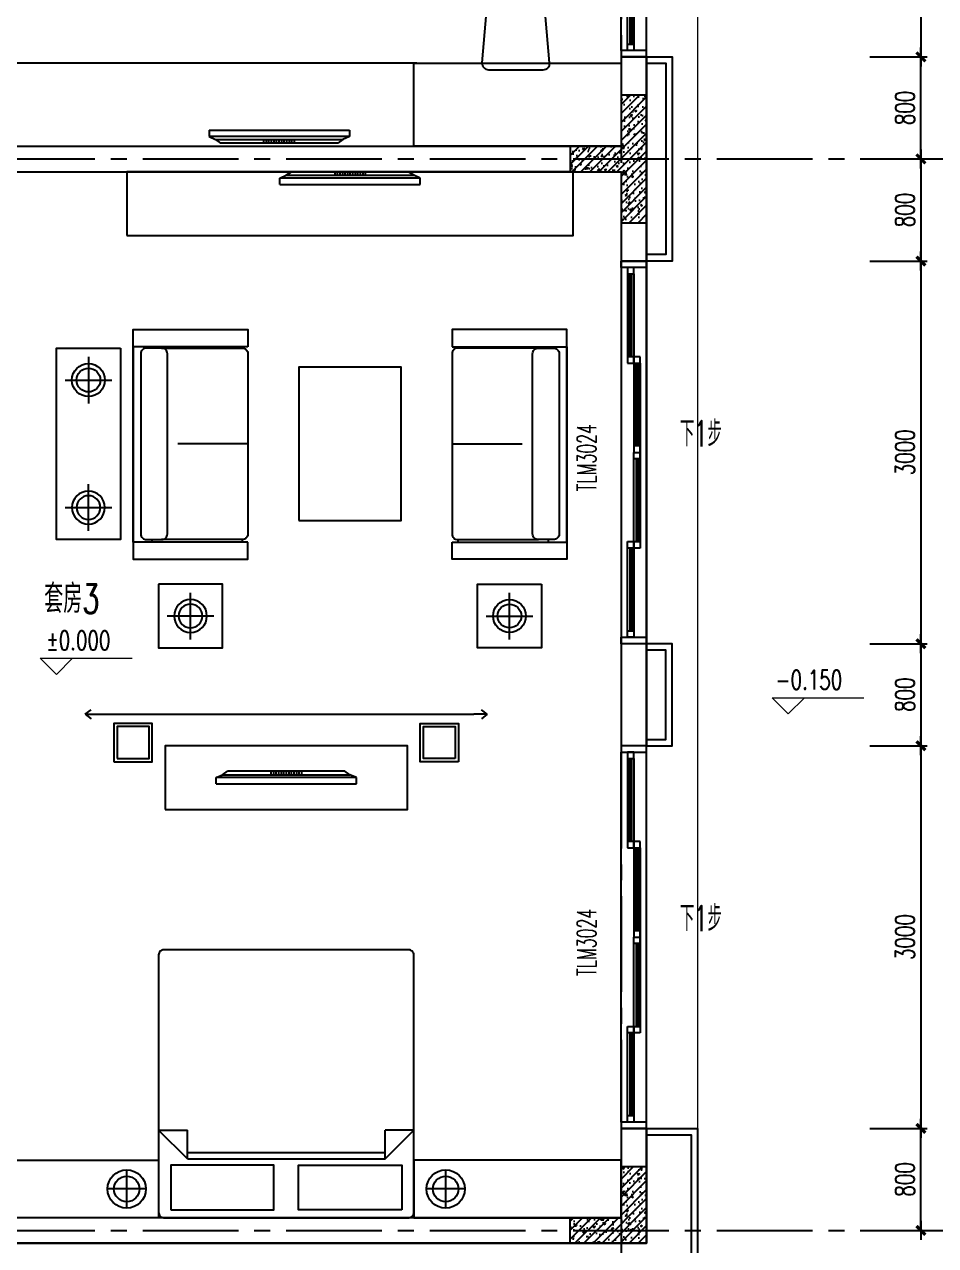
# Model space of a CAD drawing. Extents: x -395226 to -176901, y -140672 to 68263.
# Drawn here: x -321346 to -314205, y 25161 to 34735 of the extents above; entities that cross this region are included whole.
import ezdxf
from ezdxf.enums import TextEntityAlignment as Align

# ---------------------------------------------------------------- set-up
doc = ezdxf.new("R2010")
doc.units = 0
doc.header["$LTSCALE"] = 1000
doc.header["$MEASUREMENT"] = 0
doc.linetypes.add('ACAD_ISO08W100', pattern=[36, 24, -3, 6, -3])
doc.linetypes.add('Plans$0$CENTER2', pattern=[1.125, 0.75, -0.125, 0.125, -0.125])
doc.layers.get('0').update_dxf_attribs({"linetype": 'CONTINUOUS'})
doc.layers.get('Defpoints').update_dxf_attribs({"linetype": 'CONTINUOUS'})
for name, color, linetype in [('A-COLUMN', 1, 'CONTINUOUS'), ('A-COLUMN-hatch', 252, 'CONTINUOUS'), ('A-DIM', 201, 'CONTINUOUS'), ('A-DOTE', 8, 'ACAD_ISO08W100'), ('A-FIN-GRAN', 34, 'CONTINUOUS'), ('A-FUR', 251, 'CONTINUOUS'), ('A-LINE', 8, 'CONTINUOUS'), ('A-TEXT-CN', 31, 'CONTINUOUS'), ('A-WALL', 2, 'CONTINUOUS'), ('A-WINDOW', 4, 'CONTINUOUS'), ('A-WINDOW-TEXT', 93, 'CONTINUOUS'), ('Plans$0$Grid', 9, 'Plans$0$CENTER2')]:
    doc.layers.add(name, color=color, linetype=linetype)
doc.layers.add('A-LEVEL', color=135, linetype='CONTINUOUS', lineweight=0)
doc.layers.add('A-STAIR', color=30, linetype='CONTINUOUS', lineweight=0)
doc.styles.add('_HZTXT', font='tjromans.shx', dxfattribs={"width": 0.7, "bigfont": 'tjhztxt.shx'})
doc.styles.add('DIM_FONT', font='SIMPLEX', dxfattribs={"width": 0.7, "bigfont": 'GBCBIG'})
doc.styles.add('PRC-S', font='tjromans.shx', dxfattribs={"width": 0.7, "bigfont": 'tjhztxt.shx'})
doc.styles.add('TJHZTXT', font='tjromans.shx', dxfattribs={"width": 0.8, "bigfont": 'tjhztxt.shx'})
doc.styles.add('zjz', font='tjromans.shx', dxfattribs={"width": 0.7, "height": 500, "bigfont": 'tjhztxt.shx'})
doc.linetypes.add('Plans$0$BATTING', pattern='A,0.0001,-0.1,[134,ltypeshp.shx,S=0.1,R=0,X=-0.1,Y=0],-0.2,[134,ltypeshp.shx,S=0.1,R=180,X=0.1,Y=0],-0.1', length=0.4001)
doc.dimstyles.new('DIM100', dxfattribs={"dimscale": 100, "dimtxt": 3, "dimasz": 0.01, "dimexe": 1, "dimexo": 1, "dimgap": 1, "dimtad": 1, "dimdec": 0, "dimzin": 0, "dimdsep": 46, "dimtxsty": 'DIM_FONT', "dimblk1": '_DIMX', "dimblk2": '_DIMX', "dimsah": 1, "dimcen": 0.01, "dimclrd": 256, "dimclre": 256, "dimclrt": 7, "dimadec": 0, "dimazin": 0, "dimtfac": 1, "dimtdec": 0, "dimtix": 1, "dimtmove": 2, "dimatfit": 3, "dimldrblk": '_DIMX', "dimfxl": 0, "dimtolj": 1, "dimtzin": 5, "dimarcsym": 0})

# ---------------------------------------------------------------- blocks, each defined once
blk = doc.blocks.new('Grid')
at = {"layer": 'Plans$0$Grid', "color": 8}
for p, q in [((-10948.2, 23320), (-10948.2, -15380)), ((-28198.2, -2400), (8601.8, -2400)), ((-28198.2, -10800), (8601.8, -10800))]:
    blk.add_line(p, q, dxfattribs=at)
blk = doc.blocks.new('Plans$0$adfadfasdf')
for p, q in [((0, -550), (0, 550)), ((0, 550), (50.1, 550)), ((50.1, 550), (50.1, -550)), ((50.1, 550), (72.4, 499.2)), ((72.4, -499.2), (72.4, 499.2)), ((72.4, 499.2), (100, 459.5)), ((100, 459.5), (100, -459.5)), ((100, 120), (72.4, 120)), ((100, 100), (72.4, 100)), ((100, 80), (72.4, 80)), ((100, 60), (72.4, 60)), ((100, 40), (72.4, 40)), ((100, 20), (72.4, 20)), ((100, 0), (72.4, 0)), ((100, -20), (72.4, -20)), ((100, -40), (72.4, -40)), ((100, -60), (72.4, -60)), ((100, -80), (72.4, -80)), ((100, -100), (72.4, -100)), ((100, -120), (72.4, -120)), ((72.4, -499.2), (100, -459.5)), ((0, -550), (50.1, -550)), ((50.1, -550), (72.4, -499.2))]:
    blk.add_line(p, q)
blk = doc.blocks.new('Plans$0$A$C5B9367A3')
for p, q in [((-245, 0), (245, 0)), ((-219.3, -50), (219.3, -50)), ((-265, -505.6), (-229.8, -111.2)), ((265, -505.6), (229.7, -110.5)), ((-215.2, -560), (215.2, -560))]:
    blk.add_line(p, q)
for centre, radius, start, end in [((-199.2, -8.1), 46.5, 170.0218, 244.30302), ((199.2, -8.1), 46.5, 295.69698, 9.9782), ((-263.8, -73.9), 50.4, 312.30945, 28.28457), ((-288.6, -94.6), 111.8, 353.76337, 23.49099), ((288.6, -94.6), 111.8, 156.50901, 186.23663), ((263.8, -73.9), 50.4, 151.71543, 227.69055), ((-204.1, -103.8), 26.8, 196.07622, 353.67189), ((3.8, -2541), 2441, 85.92195, 94.25696), ((204.1, -103.8), 26.8, 186.32811, 343.92378), ((3.8, -2541), 2441, 84.68821, 84.70675), ((-215.2, -510), 50, 174.89783, 270), ((215.2, -510), 50, 270, 5.10217)]:
    blk.add_arc(centre, radius, start, end)
blk = doc.blocks.new('Plans$0$A$C003A5441')
for p, q in [((965, 50), (215, 50)), ((215, 50), (215, 0)), ((265, 0), (265, 50)), ((265, 50), (965, 50)), ((915, 32.5), (265, 32.5)), ((915, 17.5), (265, 17.5)), ((915, 50), (915, 0)), ((965, 0), (965, 50)), ((215, 0), (965, 0)), ((215, 0), (265, 0))]:
    blk.add_line(p, q)
blk = doc.blocks.new('Plans$0$A$C149B2417')
for p, q in [((-2950, 200), (-50, 200)), ((-2950, 0), (-50, 0))]:
    blk.add_line(p, q)
for points in [[(-3000, 0), (-3000, 200), (-2950, 200), (-2950, 0), (-3000, 0)], [(-50, 0), (-50, 200), (0, 200), (0, 0), (-50, 0)]]:
    blk.add_lwpolyline(points)
for p in [(-3165, 50), (-2465, 100)]:
    blk.add_blockref('Plans$0$A$C003A5441', p)
at = {"extrusion": (0, 0, -1), "zscale": -1}
for p in [(535, 100), (-165, 50)]:
    blk.add_blockref('Plans$0$A$C003A5441', p, dxfattribs=at)
blk = doc.blocks.new('Plans$0$bedside_lamp')
for p, q in [((156074.6, 2667), (156074.6, 3033)), ((155891.5, 2850), (156257.6, 2850))]:
    blk.add_line(p, q)
for radius in [129, 93]:
    blk.add_circle((156074.6, 2850), radius)
blk = doc.blocks.new('Plans$0$A2- Proposed Plan$0$BED_KING')
for p, q in [((-774.7, 461.8), (-1000, 687.1)), ((-1000, 687.1), (-774.7, 687.1)), ((-774.7, 461.8), (-774.7, 687.1)), ((774.7, 461.8), (774.7, 687.1)), ((1000, 687.1), (774.7, 687.1)), ((774.7, 461.8), (1000, 687.1)), ((774.7, 511.8), (-774.7, 511.8)), ((774.7, 461.8), (-774.7, 461.8))]:
    blk.add_line(p, q)
blk.add_lwpolyline([(-1000, 40), (-1000, 2060, -0.414214), (-960, 2100), (960, 2100, -0.414214), (1000, 2060), (1000, 40, -0.414214), (960, 0), (-960, 0, -0.414214)], format="xyb", close=True)
for points in [[(-905.2, 62.7), (-96.3, 62.7), (-96.3, 412.7), (-905.2, 412.7)], [(905.2, 62.7), (96.3, 62.7), (96.3, 412.7), (905.2, 412.7)]]:
    blk.add_lwpolyline(points, close=True)
blk = doc.blocks.new('Plans$0$A$C7F953B9B')
for p, q in [((0, -150), (0, 150)), ((-150, 0), (150, 0))]:
    blk.add_line(p, q)
for radius in [150, 100]:
    blk.add_circle((0, 0), radius)
blk = doc.blocks.new('Plans$0$A$C539A1996')
for p, q in [((-2019.9, -579), (-2019.9, 321)), ((-489.9, -579), (-489.9, 321)), ((-2019.9, 173.2), (-2010.8, 173.2)), ((-508.5, 173.2), (-489.9, 173.2)), ((-1259.7, -579), (-1259.7, -30.5)), ((-2010.8, -534), (-2019.9, -534))]:
    blk.add_line(p, q)
for points in [[(-489.9, 321), (-2154.9, 321), (-2154.9, -579), (-2019.9, -579)], [(-2019.9, 321), (-354.9, 321), (-354.9, -579), (-489.9, -579)], [(-508.5, -534), (-489.9, -534)]]:
    blk.add_lwpolyline(points)
blk.add_lwpolyline([(-2010.8, 97.2), (-2010.8, 215.3, -0.414214), (-1965.8, 260.3), (-553.5, 260.3, -0.414214), (-508.5, 215.3), (-508.5, 97.2, -0.414214), (-553.5, 52.2), (-1965.8, 52.2, -0.414214)], format="xyb", close=True)
blk.add_lwpolyline([(-2010.8, 97.2), (-2010.8, -534, 0.414214), (-1965.8, -579), (-553.5, -579, 0.414214), (-508.5, -534), (-508.5, 97.2)], format="xyb")
blk = doc.blocks.new('Columes')
at = {"layer": 'A-COLUMN-hatch'}
h = blk.add_hatch(dxfattribs=at)
h.set_pattern_fill('钢筋混凝土', color=256, scale=20, style=0)
h.set_pattern_definition([(45, (-2829.38, 7900), (-35.3553, 35.3553), []), (50, (-2829.38, 7900), (143.452, -12.55), [15, -165]), (355, (-2829.38, 7900), (-27.75, 150.438), [12, -132]), (100.451, (-2817.43, 7898.95), (115.702, 137.888), [12.748, -140.228]), (46.184, (-2829.38, 7940), (213.448, -33.104), [22.5, -247.5]), (96.636, (-2811.6, 7937.24), (186.933, 194.824), [19.122, -210.343]), (351.184, (-2829.38, 7940), (186.932, 194.824), [18, -198]), (21, (-2809.38, 7930), (119.381, -80.524), [15, -165]), (326, (-2809.38, 7930), (48.663, 145.03), [12, -132]), (71.451, (-2799.43, 7923.29), (168.045, 64.506), [12.748, -140.228]), (37.5, (-2829.38, 7900), (2.432, 66.5788), [0, -130.4, 0, -134, 0, -132.5]), (7.5, (-2829.38, 7900), (52.614, 78.8823), [0, -76.4, 0, -127.4, 0, -50.5]), (327.5, (-2873.98, 7900), (106.7645, -4.511), [0, -50, 0, -156, 0, -207]), (317.5, (-2893.98, 7900), (116.637, 20.021), [0, -65, 0, -103.6, 0, -147])])
h.paths.add_polyline_path([(-2229.4, 8900), (-2429.4, 8900), (-2429.4, 8500), (-2829.4, 8500), (-2829.4, 8300), (-2429.4, 8300), (-2429.4, 7900), (-2229.4, 7900)])
h = blk.add_hatch(dxfattribs=at)
h.set_pattern_fill('钢筋混凝土', color=256, scale=20, style=0)
h.set_pattern_definition([(45, (-2829.38, -100), (-35.3553, 35.3553), []), (50, (-2829.38, -100), (143.452, -12.55), [15, -165]), (355, (-2829.38, -100), (-27.75, 150.438), [12, -132]), (100.451, (-2817.43, -101.05), (115.702, 137.888), [12.748, -140.228]), (46.184, (-2829.38, -60), (213.45, -33.104), [22.5, -247.5]), (96.636, (-2811.6, -62.76), (186.93, 194.824), [19.12, -210.343]), (351.184, (-2829.38, -60), (186.93, 194.824), [18, -198]), (21, (-2809.38, -70), (119.381, -80.524), [15, -165]), (326, (-2809.38, -70), (48.663, 145.03), [12, -132]), (71.451, (-2799.43, -76.71), (168.045, 64.506), [12.748, -140.228]), (37.5, (-2829.38, -100), (2.432, 66.5788), [0, -130.4, 0, -134, 0, -132.5]), (7.5, (-2829.38, -100), (52.614, 78.8823), [0, -76.4, 0, -127.4, 0, -50.5]), (327.5, (-2873.98, -100), (106.7645, -4.511), [0, -50, 0, -156, 0, -207]), (317.5, (-2893.98, -100), (116.637, 20.021), [0, -65, 0, -103.6, 0, -147])])
edge = h.paths.add_edge_path()
edge.add_line((-2229.4, -100), (-2829.4, -100))
edge.add_line((-2829.4, -100), (-2829.4, 100))
edge.add_line((-2829.4, 100), (-2429.4, 100))
edge.add_line((-2429.4, 100), (-2429.4, 500))
edge.add_line((-2429.4, 500), (-2229.4, 500))
edge.add_line((-2229.4, 500), (-2229.4, -100))
edge.add_line((-2229.4, -100), (-2429.4, -100))
blk.add_lwpolyline([(-2229.4, 8900), (-2429.4, 8900), (-2429.4, 8500), (-2829.4, 8500), (-2829.4, 8300), (-2429.4, 8300), (-2429.4, 7900), (-2229.4, 7900)], close=True)
blk.add_lwpolyline([(-2229.4, -100), (-2829.4, -100), (-2829.4, 100), (-2429.4, 100), (-2429.4, 500), (-2229.4, 500), (-2229.4, -100), (-2429.4, -100)])
blk = doc.blocks.new('A$C27EA7CCC')
at = {"layer": 'A-LEVEL', "linetype": 'ByBlock'}
blk.add_lwpolyline([(1018, 509), (509, 0), (0, 509), (2880, 509)], dxfattribs=at)
at = {"layer": 'A-LEVEL', "style": 'zjz', "width": 0.7}
for tag, p in [('-6.000（建筑）', (3635, 1346)), ('-6.300（结构）', (3635, 645))]:
    blk.add_attdef(tag, text='', height=600, dxfattribs=at).set_placement(p, align=Align.RIGHT)
blk = doc.blocks.new('_DIMX')
blk.add_line((-150, 0), (150, 0))
at = {"const_width": 50}
blk.add_lwpolyline([(-70, -70), (70, 70)], dxfattribs=at)
blk = doc.blocks.new('*D176')
at = {"layer": 'A-DIM', "lineweight": -2}
for p, q in [((-314719.5, 37479.8), (-314269.5, 37479.8)), ((-314319.5, 37479.3), (-314319.5, 34480.3)), ((-314719.5, 34479.8), (-314269.5, 34479.8))]:
    blk.add_line(p, q, dxfattribs=at)
at = {"layer": 'Defpoints', "color": 0}
for p in [(-314769.5, 37479.8), (-314769.5, 34479.8), (-314319.5, 34479.8)]:
    blk.add_point(p, dxfattribs=at)
at = {"layer": 'A-DIM', "lineweight": -2, "xscale": 0.5, "yscale": 0.5, "zscale": 0.5}
for p, rotation in [((-314319.5, 37479.8), 90), ((-314319.5, 34479.8), 270)]:
    blk.add_blockref('_DIMX', p, dxfattribs=dict(at, rotation=rotation))
at = {"layer": 'A-DIM', "insert": (-314444.5, 35979.8), "char_height": 150, "attachment_point": 5, "rotation": 90, "style": 'DIM_FONT'}
blk.add_mtext('\\A1;3000', dxfattribs=at)
blk = doc.blocks.new('*D177')
at = {"layer": 'A-DIM', "lineweight": -2}
for p, q in [((-314719.5, 33679.8), (-314269.5, 33679.8)), ((-314319.5, 33679.3), (-314319.5, 32880.3)), ((-314719.5, 32879.8), (-314269.5, 32879.8))]:
    blk.add_line(p, q, dxfattribs=at)
at = {"layer": 'Defpoints', "color": 0}
for p in [(-314769.5, 33679.8), (-314769.5, 32879.8), (-314319.5, 32879.8)]:
    blk.add_point(p, dxfattribs=at)
at = {"layer": 'A-DIM', "lineweight": -2, "xscale": 0.5, "yscale": 0.5, "zscale": 0.5}
for p, rotation in [((-314319.5, 33679.8), 90), ((-314319.5, 32879.8), 270)]:
    blk.add_blockref('_DIMX', p, dxfattribs=dict(at, rotation=rotation))
at = {"layer": 'A-DIM', "insert": (-314444.5, 33279.8), "char_height": 150, "attachment_point": 5, "rotation": 90, "style": 'DIM_FONT'}
blk.add_mtext('\\A1;800', dxfattribs=at)
blk = doc.blocks.new('*D178')
at = {"layer": 'A-DIM', "lineweight": -2}
for p, q in [((-314719.5, 32879.8), (-314269.5, 32879.8)), ((-314319.5, 32879.3), (-314319.5, 29880.3)), ((-314719.5, 29879.8), (-314269.5, 29879.8))]:
    blk.add_line(p, q, dxfattribs=at)
at = {"layer": 'Defpoints', "color": 0}
for p in [(-314769.5, 32879.8), (-314769.5, 29879.8), (-314319.5, 29879.8)]:
    blk.add_point(p, dxfattribs=at)
at = {"layer": 'A-DIM', "lineweight": -2, "xscale": 0.5, "yscale": 0.5, "zscale": 0.5}
for p, rotation in [((-314319.5, 32879.8), 90), ((-314319.5, 29879.8), 270)]:
    blk.add_blockref('_DIMX', p, dxfattribs=dict(at, rotation=rotation))
at = {"layer": 'A-DIM', "insert": (-314444.5, 31379.8), "char_height": 150, "attachment_point": 5, "rotation": 90, "style": 'DIM_FONT'}
blk.add_mtext('\\A1;3000', dxfattribs=at)
blk = doc.blocks.new('*D179')
at = {"layer": 'A-DIM', "lineweight": -2}
for p, q in [((-314719.5, 29879.8), (-314269.5, 29879.8)), ((-314319.5, 29879.3), (-314319.5, 29080.3)), ((-314719.5, 29079.8), (-314269.5, 29079.8))]:
    blk.add_line(p, q, dxfattribs=at)
at = {"layer": 'Defpoints', "color": 0}
for p in [(-314769.5, 29879.8), (-314769.5, 29079.8), (-314319.5, 29079.8)]:
    blk.add_point(p, dxfattribs=at)
at = {"layer": 'A-DIM', "lineweight": -2, "xscale": 0.5, "yscale": 0.5, "zscale": 0.5}
for p, rotation in [((-314319.5, 29879.8), 90), ((-314319.5, 29079.8), 270)]:
    blk.add_blockref('_DIMX', p, dxfattribs=dict(at, rotation=rotation))
at = {"layer": 'A-DIM', "insert": (-314444.5, 29479.8), "char_height": 150, "attachment_point": 5, "rotation": 90, "style": 'DIM_FONT'}
blk.add_mtext('\\A1;800', dxfattribs=at)
blk = doc.blocks.new('*D180')
at = {"layer": 'A-DIM', "lineweight": -2}
for p, q in [((-314719.5, 29079.8), (-314269.5, 29079.8)), ((-314319.5, 29079.3), (-314319.5, 26080.3)), ((-314719.5, 26079.8), (-314269.5, 26079.8))]:
    blk.add_line(p, q, dxfattribs=at)
at = {"layer": 'Defpoints', "color": 0}
for p in [(-314769.5, 29079.8), (-314769.5, 26079.8), (-314319.5, 26079.8)]:
    blk.add_point(p, dxfattribs=at)
at = {"layer": 'A-DIM', "lineweight": -2, "xscale": 0.5, "yscale": 0.5, "zscale": 0.5}
for p, rotation in [((-314319.5, 29079.8), 90), ((-314319.5, 26079.8), 270)]:
    blk.add_blockref('_DIMX', p, dxfattribs=dict(at, rotation=rotation))
at = {"layer": 'A-DIM', "insert": (-314444.5, 27579.8), "char_height": 150, "attachment_point": 5, "rotation": 90, "style": 'DIM_FONT'}
blk.add_mtext('\\A1;3000', dxfattribs=at)
blk = doc.blocks.new('*D181')
at = {"layer": 'A-DIM', "lineweight": -2}
for p, q in [((-314719.5, 34479.8), (-314269.5, 34479.8)), ((-314319.5, 33680.3), (-314319.5, 34479.3)), ((-314719.5, 33679.8), (-314269.5, 33679.8))]:
    blk.add_line(p, q, dxfattribs=at)
at = {"layer": 'Defpoints', "color": 0}
for p in [(-314769.5, 34479.8), (-314319.5, 34479.8), (-314769.5, 33679.8)]:
    blk.add_point(p, dxfattribs=at)
at = {"layer": 'A-DIM', "lineweight": -2, "xscale": 0.5, "yscale": 0.5, "zscale": 0.5}
for p, rotation in [((-314319.5, 34479.8), 90), ((-314319.5, 33679.8), 270)]:
    blk.add_blockref('_DIMX', p, dxfattribs=dict(at, rotation=rotation))
at = {"layer": 'A-DIM', "insert": (-314444.5, 34079.8), "char_height": 150, "attachment_point": 5, "rotation": 90, "style": 'DIM_FONT'}
blk.add_mtext('\\A1;800', dxfattribs=at)
blk = doc.blocks.new('*D192')
at = {"layer": 'A-DIM', "lineweight": -2}
for p, q in [((-314719.5, 26079.8), (-314269.5, 26079.8)), ((-314319.5, 25280.3), (-314319.5, 26079.3)), ((-314719.5, 25279.8), (-314269.5, 25279.8))]:
    blk.add_line(p, q, dxfattribs=at)
at = {"layer": 'Defpoints', "color": 0}
for p in [(-314769.5, 26079.8), (-314319.5, 26079.8), (-314769.5, 25279.8)]:
    blk.add_point(p, dxfattribs=at)
at = {"layer": 'A-DIM', "lineweight": -2, "xscale": 0.5, "yscale": 0.5, "zscale": 0.5}
for p, rotation in [((-314319.5, 26079.8), 90), ((-314319.5, 25279.8), 270)]:
    blk.add_blockref('_DIMX', p, dxfattribs=dict(at, rotation=rotation))
at = {"layer": 'A-DIM', "insert": (-314444.5, 25679.8), "char_height": 150, "attachment_point": 5, "rotation": 90, "style": 'DIM_FONT'}
blk.add_mtext('\\A1;800', dxfattribs=at)

msp = doc.modelspace()

# ---------------------------------------------------------------- linework, layer by layer
at = {"layer": 'A-FIN-GRAN'}
for points in [[(-316469.5, 34479.8), (-316269.5, 34479.8), (-316269.5, 32879.8), (-316469.5, 32879.8)], [(-316469.5, 34429.8), (-316319.5, 34429.8), (-316319.5, 32929.8), (-316469.5, 32929.8)], [(-316469.5, 29079.8), (-316269.5, 29079.8), (-316269.5, 29879.8), (-316469.5, 29879.8)], [(-316469.5, 29129.8), (-316319.5, 29129.8), (-316319.5, 29829.8), (-316469.5, 29829.8)], [(-316469.5, 26079.8), (-316069.5, 26079.8), (-316069.5, 24779.8), (-328319.5, 24779.8), (-328319.5, 29729.8), (-327919.5, 29729.8)], [(-316469.5, 26029.8), (-316119.5, 26029.8), (-316119.5, 24829.8), (-328269.5, 24829.8), (-328269.5, 29679.8), (-327919.5, 29679.8)]]:
    msp.add_lwpolyline(points, dxfattribs=at)
at = {"layer": 'A-FUR'}
msp.add_line((-318269.5, 34429.8), (-324069.5, 34429.8), dxfattribs=at)
for points in [[(-316669.5, 33779.8), (-318294.5, 33779.8), (-318294.5, 34429.8), (-316669.5, 34429.8)], [(-320544.5, 33079.8), (-317044.5, 33079.8), (-317044.5, 33579.8), (-320544.5, 33579.8)], [(-320594.5, 32196.7), (-320594.5, 30696.7), (-321094.5, 30696.7), (-321094.5, 32196.7)], [(-319194.5, 30846.7), (-318394.5, 30846.7), (-318394.5, 32046.7), (-319194.5, 32046.7)], [(-320294.5, 30346.7), (-320294.5, 29846.7), (-319794.5, 29846.7), (-319794.5, 30346.7)], [(-317294.5, 30346.7), (-317294.5, 29846.7), (-317794.5, 29846.7), (-317794.5, 30346.7)], [(-320644.5, 28954.8), (-320344.5, 28954.8), (-320344.5, 29254.8), (-320644.5, 29254.8)], [(-320619.5, 28979.8), (-320369.5, 28979.8), (-320369.5, 29229.8), (-320619.5, 29229.8)], [(-317944.5, 28954.8), (-318244.5, 28954.8), (-318244.5, 29254.8), (-317944.5, 29254.8)], [(-317969.5, 28979.8), (-318219.5, 28979.8), (-318219.5, 29229.8), (-317969.5, 29229.8)], [(-320244.5, 28579.8), (-318344.5, 28579.8), (-318344.5, 29079.8), (-320244.5, 29079.8)], [(-321919.5, 25829.8), (-320294.5, 25829.8), (-320294.5, 25379.8), (-321919.5, 25379.8)], [(-316669.5, 25829.8), (-318294.5, 25829.8), (-318294.5, 25379.8), (-316669.5, 25379.8)]]:
    msp.add_lwpolyline(points, close=True, dxfattribs=at)
for points in [[(-320870.4, 29326.1), (-320824.1, 29361.3)], [(-320870.4, 29326.1), (-320824.1, 29290.9)], [(-320870.4, 29326.1), (-320764.6, 29326.1)], [(-317718.7, 29326.1), (-317824.4, 29326.1)], [(-317718.7, 29326.1), (-317764.9, 29361.3)], [(-317718.7, 29326.1), (-317764.9, 29290.9)]]:
    msp.add_lwpolyline(points, dxfattribs=at)
at = {"layer": 'A-LINE', "linetype": 'Plans$0$BATTING', "ltscale": 0.08}
msp.add_lwpolyline([(-320764.6, 29326.1), (-317824.4, 29326.1)], dxfattribs=at)
at = {"layer": 'A-STAIR'}
msp.add_line((-316069.5, 41279.8), (-316069.5, 26079.8), dxfattribs=at)
at = {"layer": 'A-STAIR', "linetype": 'Continuous', "lineweight": 13}
for points in [[(-316219.5, 31362, 0, 0, 0), (-316219.5, 31362, 0, 0, 0), (-315919.5, 31362, 40, 0, 0), (-315769.5, 31362, 0, 0, 0)], [(-316219.5, 27562, 0, 0, 0), (-316219.5, 27562, 0, 0, 0), (-315919.5, 27562, 40, 0, 0), (-315769.5, 27562, 0, 0, 0)]]:
    msp.add_lwpolyline(points, format="xyseb", dxfattribs=at)
at = {"layer": 'A-WALL'}
for p, q in [((-316469.5, 34479.8), (-316669.5, 34479.8)), ((-316669.5, 34479.8), (-316669.5, 33779.8)), ((-316469.5, 34479.8), (-316669.5, 34479.8)), ((-316469.5, 34479.8), (-316469.5, 32879.8)), ((-324869.5, 33779.8), (-316669.5, 33779.8)), ((-324869.5, 33579.8), (-316669.5, 33579.8)), ((-316669.5, 33579.8), (-316669.5, 32879.8)), ((-316469.5, 32879.8), (-316669.5, 32879.8)), ((-316669.5, 29879.8), (-316669.5, 29079.8)), ((-316469.5, 29879.8), (-316669.5, 29879.8)), ((-316469.5, 29879.8), (-316469.5, 29079.8)), ((-316469.5, 29079.8), (-316669.5, 29079.8)), ((-316669.5, 26079.8), (-316669.5, 25379.8)), ((-316469.5, 26079.8), (-316669.5, 26079.8)), ((-316469.5, 26079.8), (-316469.5, 25179.8)), ((-316669.5, 25379.8), (-327769.5, 25379.8)), ((-316469.5, 25179.8), (-327969.5, 25179.8))]:
    msp.add_line(p, q, dxfattribs=at)
at = {"layer": 'Defpoints', "color": 6}
msp.add_lwpolyline([(-327969.5, 47319.8), (-327969.5, 25179.8), (-316469.5, 25179.8), (-316469.5, 42179.8)], dxfattribs=at)

# ---------------------------------------------------------------- block references
at = {"layer": 'A-COLUMN'}
msp.add_blockref('Columes', (-314240.1, 25279.8), dxfattribs=at)
at = {"layer": 'A-DOTE'}
msp.add_blockref('Grid', (-305721.3, 36079.8), dxfattribs=at)
at = {"layer": 'A-FUR', "extrusion": (0, 0, -1), "xscale": -1, "zscale": -1}
msp.add_blockref('Plans$0$A$C5B9367A3', (317494.5, 34939.8), dxfattribs=at)
at = {"layer": 'A-FUR', "extrusion": (0, 0, -1), "xscale": -1, "zscale": -1, "rotation": 90.00000005336084}
msp.add_blockref('Plans$0$adfadfasdf', (319349.5, 33904.8), dxfattribs=at)
at = {"layer": 'A-FUR', "extrusion": (0, 0, -1), "zscale": -1}
for name, p, rotation in [('Plans$0$adfadfasdf', (318794.5, 33479.8), 90), ('Plans$0$A$C539A1996', (320173.6, 30187), 270), ('Plans$0$bedside_lamp', (323694.5, -125127.9), 89.9999998932783), ('Plans$0$bedside_lamp', (163970, 27246.7), 359.9999998932783), ('Plans$0$adfadfasdf', (319294.5, 28779.8), 90)]:
    msp.add_blockref(name, p, dxfattribs=dict(at, rotation=rotation))
at = {"layer": 'A-FUR'}
for name, p, rotation in [('Plans$0$A$C539A1996', (-317415.5, 30187), 270), ('Plans$0$bedside_lamp', (-323694.5, 188021.2), 269.9999998932783), ('Plans$0$A$C7F953B9B', (-320544.5, 25604.8), 90), ('Plans$0$A$C7F953B9B', (-318044.5, 25604.8), 90)]:
    msp.add_blockref(name, p, dxfattribs=dict(at, rotation=rotation))
msp.add_blockref('Plans$0$bedside_lamp', (-473619.1, 27246.7), dxfattribs=at)
at = {"layer": 'A-FUR', "extrusion": (0, 0, -1), "zscale": -1}
msp.add_blockref('Plans$0$A2- Proposed Plan$0$BED_KING', (319294.5, 25379.8), dxfattribs=at)
at = {"layer": 'A-LEVEL', "linetype": 'ByBlock'}
ref = msp.add_blockref('A$C27EA7CCC', (-321223.1, 29638.4), dxfattribs=dict(at, xscale=0.25, yscale=0.25, zscale=0.25))
ref.add_attrib('-6.000（建筑）', '%%p0.000', dxfattribs={"height": 150, "style": 'TJHZTXT', "width": 0.7}).set_placement((-320672.5, 29830.8), align=Align.RIGHT)
ref = msp.add_blockref('A$C27EA7CCC', (-315486.8, 29329), dxfattribs=dict(at, xscale=0.25, yscale=0.25, zscale=0.25))
ref.add_attrib('-6.000（建筑）', '-0.150', dxfattribs={"height": 150, "style": 'TJHZTXT', "width": 0.7}).set_placement((-314936.3, 29521.4), align=Align.RIGHT)
at = {"layer": 'A-WINDOW', "xscale": -1, "rotation": 270}
for p in [(-316669.5, 37479.8), (-316669.5, 29079.8)]:
    msp.add_blockref('Plans$0$A$C149B2417', p, dxfattribs=at)
at = {"layer": 'A-WINDOW', "rotation": 270}
msp.add_blockref('Plans$0$A$C149B2417', (-316669.5, 29879.8), dxfattribs=at)

# ---------------------------------------------------------------- texts
at = {"layer": 'A-TEXT-CN', "linetype": 'Continuous', "lineweight": 13, "style": 'PRC-S', "width": 0.6}
for p in [(-316209.5, 31426.9), (-316209.5, 27626.9)]:
    msp.add_text('下1步', height=200, dxfattribs=at).set_placement(p)
at = {"layer": 'A-TEXT-CN', "style": 'PRC-S', "width": 0.7}
msp.add_text('套房3', height=225, dxfattribs=at).set_placement((-321191.9, 30119.8))
at = {"layer": 'A-WINDOW-TEXT', "style": '_HZTXT', "oblique": 0.6, "width": 0.6}
for p in [(-316864.6, 31071.7), (-316864.6, 27271.7)]:
    msp.add_text('TLM3024', height=150, rotation=90, dxfattribs=at).set_placement(p)

# ---------------------------------------------------------------- dimensions: what is measured, and where the dimension line sits
at = {"layer": 'A-DIM'}
for p1, p2, distance, picture, middle in [((-314769.5, 37479.8), (-314769.5, 34479.8), 450, '*D176', (-314444.5, 35979.8)), ((-314769.5, 33679.8), (-314769.5, 34479.8), -450, '*D181', (-314444.5, 34079.8)), ((-314769.5, 33679.8), (-314769.5, 32879.8), 450, '*D177', (-314444.5, 33279.8)), ((-314769.5, 32879.8), (-314769.5, 29879.8), 450, '*D178', (-314444.5, 31379.8)), ((-314769.5, 29879.8), (-314769.5, 29079.8), 450, '*D179', (-314444.5, 29479.8)), ((-314769.5, 29079.8), (-314769.5, 26079.8), 450, '*D180', (-314444.5, 27579.8)), ((-314769.5, 25279.8), (-314769.5, 26079.8), -450, '*D192', (-314444.5, 25679.8))]:
    dim = msp.add_aligned_dim(p1=p1, p2=p2, distance=distance, dimstyle='DIM100', override={"dimscale": 50, "dimclrt": 256}, dxfattribs=at)
    dim.commit()
    dim.dimension.update_dxf_attribs({"geometry": picture, "text_midpoint": middle})

doc.saveas('drawing.dxf')
